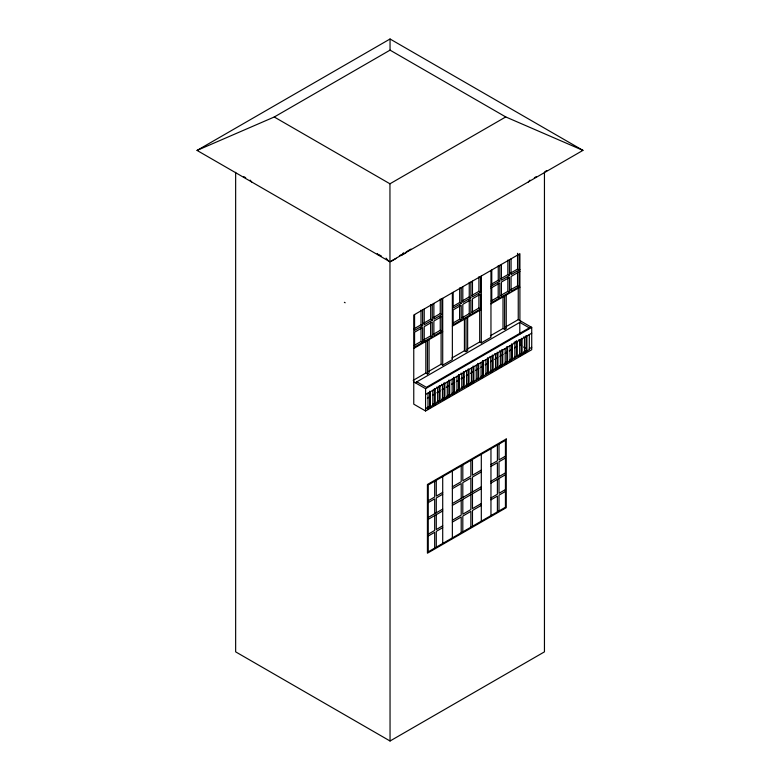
<?xml version="1.0" encoding="UTF-8"?>
<svg xmlns="http://www.w3.org/2000/svg" width="780" height="780" viewBox="0 0 780 780"><rect width="100%" height="100%" fill="white"/><g stroke="black" fill="none" stroke-linecap="round" stroke-linejoin="round"><path stroke-width="1.17" d="M427.986 408.047L529.308 349.547L529.308 334.581M403.494 252.769L401.144 255.548L405.97 252.759M528.362 182.003L529.932 180.151M197.047 150.423L390.049 39L582.952 150.374L389.951 261.797L197.047 150.423L274.248 117L390.049 50.144L505.752 116.941L582.952 150.374M274.248 117L389.951 183.797L505.752 116.941M534.358 177.762L536.289 176.641M544.976 171.629L546.907 170.518M399.418 255.762L401.349 254.65M406.175 251.862L411.002 249.083M391.502 261.125L396.328 258.336M413.965 328.838L421.005 324.773L422.614 325.699L422.614 309.913M423.618 323.261L430.657 319.195L432.266 320.122L432.266 304.337M433.222 317.655L440.252 313.599L441.909 314.555L441.909 298.769M452.615 306.579L459.654 302.513L461.204 303.42L461.204 287.635M462.209 300.982L469.248 296.917L470.857 297.843L470.857 282.058M471.861 295.406L478.901 291.34L480.509 292.276L480.509 276.49M491.215 284.29L498.254 280.235L499.805 281.131L499.805 265.346M500.799 278.704L507.848 274.628L509.457 275.555L509.457 259.769M510.51 273.146L517.55 269.09L519.109 269.987L519.109 254.202M422.614 325.699L414.57 330.34L414.57 314.555M432.266 320.122L424.223 324.773L424.223 308.987M441.909 314.555L433.875 319.195L433.875 303.41M461.204 303.42L453.17 308.061L453.17 292.276M470.857 297.843L462.813 302.484L462.813 286.699M480.509 292.276L472.465 296.917L472.465 281.131M490.961 286.24L499.805 281.131M509.457 275.555L501.403 280.215L501.403 264.42M519.909 269.519L511.066 274.628L511.066 258.843M490.961 288.093L499.805 282.984L499.805 297.843L491.77 302.484L491.77 287.635M519.909 271.381L511.066 276.49L511.066 291.349L519.109 286.699L519.109 271.849M413.965 345.55L421.005 341.484L422.614 342.41L422.614 327.551L414.57 332.202L414.57 347.061L432.266 336.843L432.266 321.984L424.223 326.625L424.223 341.484M423.569 339.944L430.609 335.878L432.266 336.843M433.222 334.376L440.252 330.32L441.909 331.276L441.909 316.417L433.875 321.058L433.875 335.907L441.909 331.276M452.566 323.261L459.595 319.205L461.204 320.131L461.204 305.273L453.17 309.913L453.17 324.773L461.204 320.131M462.209 317.694L469.248 313.628L470.857 314.555L470.857 299.705L462.813 304.346L462.813 319.205L470.857 314.555M471.861 312.117L478.901 308.061L480.509 308.987L480.509 294.128L472.465 298.769L472.465 313.628L480.509 308.987M491.166 300.982L498.196 296.917L499.805 297.843M500.799 295.415L507.848 291.349L509.457 292.276L509.457 277.417L501.403 282.067L501.403 296.927L509.457 292.276M510.51 289.868L517.55 285.802L519.109 286.699M413.761 348.455L442.709 331.734M452.361 326.167L481.309 309.455M490.961 303.878L519.909 287.167M413.205 380.348L425.831 373.055L427.44 373.981L429.049 373.055L429.049 339.622M428.493 371.524L441.1 364.24L442.709 365.167L452.361 359.599L452.361 292.734M451.805 358.059L464.422 350.776L466.031 351.702L467.639 350.776L467.639 317.343M467.084 349.235L479.7 341.952L481.309 342.878L490.961 337.311L490.961 270.455M490.406 335.77L503.022 328.487L504.621 329.423L506.23 328.487L506.23 295.064M505.625 326.927L518.251 319.634L531.726 327.415L531.726 349.703L425.578 410.982L413.761 404.167L413.761 315.023L519.909 253.734L519.909 320.599M415.252 382.746L521.401 321.457M530.917 326.947L426.377 387.309L416.861 381.81M413.761 381.878L425.578 388.703L531.726 327.415M516.448 341.084L514.03 342.478L514.839 342.937L514.839 357.903L514.03 357.435L516.448 356.041L517.247 356.509L517.247 341.543L516.448 341.084L516.448 356.041M425.578 394.475L531.726 333.187M427.372 398.209L430.521 396.386M432.617 395.177L434.723 393.968M436.819 392.75L439.969 390.936M442.075 389.717L444.171 388.508M446.277 387.29L449.426 385.476M451.523 384.267L454.672 382.444M456.778 381.235L458.874 380.016M460.98 378.807L464.129 376.984M466.226 375.775L468.331 374.556M470.428 373.347L473.587 371.524M475.683 370.315L478.832 368.491M480.938 367.282L483.034 366.073M485.14 364.855L488.29 363.041M490.386 361.822L492.492 360.613M494.588 359.395L497.738 357.581M499.843 356.372L502.993 354.549M505.089 353.34L507.195 352.121M509.291 350.912L512.441 349.089M514.547 347.88L516.643 346.661M427.986 407.111L429.595 406.185L430.394 406.653L430.394 391.687L429.595 391.228L429.595 406.185M432.812 404.332L434.421 403.397L434.421 388.44M439.247 400.618L440.047 401.076L440.047 386.119L439.247 385.651L439.247 400.608L436.829 402.002L437.639 402.47L437.639 387.514L436.829 387.046M444.073 397.829L444.873 398.297L444.873 383.331L444.073 382.863L444.073 397.829L441.656 399.223L442.465 399.682L442.465 384.725L441.656 384.257M448.89 395.041L449.699 395.509L449.699 380.543L448.89 380.084L448.89 395.041L446.482 396.435L447.281 396.903L447.281 381.937M452.127 393.178L453.736 392.243L453.736 377.286L454.535 377.754L454.535 392.71L453.736 392.252M456.953 390.39L458.562 389.464L458.562 374.498M463.388 372.869L463.388 386.675L460.97 388.069L461.779 388.537L461.779 373.571L460.97 373.103M468.215 383.887L469.014 384.355L469.014 369.398L468.215 368.93L468.215 383.887L465.796 385.281L466.606 385.749L466.606 370.783L465.796 370.325M473.031 367.292L473.031 381.108L470.623 382.502L471.422 382.96L471.422 368.004M476.248 379.246L477.857 378.319L477.857 363.353M481.075 376.467L482.683 375.531L482.683 360.575L483.493 361.033L483.493 375.999L482.683 375.531M485.901 373.678L487.49 372.752L487.49 358.946M493.126 355.475L493.126 370.432L492.316 369.973L489.908 371.368L490.708 371.826L490.708 356.869L489.908 356.401M497.143 352.228L497.952 352.687L497.952 367.653L497.143 367.185L494.735 368.579L495.534 369.047L495.534 354.081L494.735 353.613M502.768 349.898L502.768 364.865L501.969 364.397L499.561 365.791L500.36 366.259L500.36 351.293L499.561 350.834M505.186 362.544L506.795 361.618L507.595 362.076L507.595 347.119L506.795 346.651L506.795 361.618M510.013 359.755L511.621 358.829L512.421 359.297L512.421 344.331M521.274 338.296L522.073 338.764L522.073 353.72L521.274 353.262L518.856 354.647L519.665 355.115L519.665 340.148L518.856 339.69M526.9 335.975L526.9 350.932L526.091 350.473L523.682 351.868L524.482 352.326L524.482 337.369L523.682 336.901M425.578 408.623L427.986 407.228L427.986 393.081M529.308 348.728L531.726 347.334M429.526 407.95L431.632 406.731M433.729 405.522L435.835 404.313M443.186 400.062L446.335 398.248M448.432 397.03L450.538 395.821M452.634 394.602L455.783 392.788M467.337 386.119L473.645 382.483M480.997 378.232L483.093 377.023M490.444 372.772L492.55 371.563M495.7 369.74L497.796 368.531M499.902 367.322L501.998 366.103M505.157 364.289L507.253 363.07M509.35 361.861L511.456 360.643M518.807 356.401L521.957 354.588M524.062 353.369L526.159 352.16M428.24 500.741L434.674 497.026L434.674 481.24M442.709 492.385L436.283 496.099L436.283 480.305M452.361 486.808L461.204 481.699L461.204 465.913M481.309 470.096L472.465 475.205L472.465 459.42M490.961 464.519L497.396 460.814L497.396 445.019M505.44 456.163L499.005 459.878L499.005 444.093M428.24 502.593L434.674 498.878L434.674 513.737M442.709 494.237L436.283 497.952L436.283 512.811M452.361 488.67L461.204 483.561L461.204 498.42M481.309 471.949L472.465 477.058L472.465 491.917M490.961 466.381L497.396 462.667L497.396 477.526M505.44 458.026L499.005 461.74L499.005 476.599M428.24 517.452L442.709 509.096M452.361 503.519L481.309 486.808M490.961 481.24L505.44 472.885M428.24 519.314L442.709 510.949M452.361 505.382L481.309 488.67M490.961 483.093L505.44 474.737M428.24 534.163L434.674 530.449L434.674 515.6M442.709 525.808L436.283 529.523L436.283 514.663M452.361 520.24L461.204 515.132L461.204 500.273M481.309 503.519L472.465 508.628L472.465 493.769M490.961 497.952L497.396 494.237L497.396 479.378M505.44 489.596L499.005 493.311L499.005 478.452M428.24 536.026L434.674 532.311L434.674 548.096M442.709 527.67L436.283 531.385L436.283 547.17M452.361 522.093L461.204 516.984L461.204 532.769M481.309 505.382L472.465 510.491L472.465 526.276M490.961 499.814L497.396 496.099L497.396 511.885M505.44 491.449L499.005 495.163L499.005 510.949M235.648 172.331L235.648 651.856L390.049 741L544.45 651.856L544.45 172.331M529.308 327.883L519.802 322.384L519.802 334.21M243.769 176.621L245.7 177.733M378.593 254.456L381.488 256.132M521.703 345.94L519.802 344.848L519.802 340.119M523.604 347.041L526.461 348.689M487.49 357.796L488.299 358.264L488.299 373.22L487.49 372.752M473.031 366.142L473.84 366.61L473.84 381.566L473.031 381.108M477.857 378.319L478.666 378.787L478.666 363.821M344.37 302.308L345.169 302.776M463.388 371.719L464.188 372.177L464.188 387.143L463.388 386.675M458.562 389.464L459.361 389.922L459.361 374.965M434.421 403.397L435.22 403.865L435.22 388.898M386.09 258.151L388.44 260.93M377.227 253.5L378.787 255.352M250.127 180.121L251.696 181.974M427.986 407.228L427.986 409.588M526.091 335.507L526.091 350.473M521.274 339.446L521.274 353.262M518.251 287.401L518.251 319.634M517.55 253.305L517.55 269.09M517.55 272.084L517.55 285.802M511.621 343.863L511.621 358.829M510.013 345.725L510.013 360.682M507.848 260.062L507.848 274.628M507.848 277.631L507.848 291.349M505.186 348.514L505.186 363.47M504.621 295.99L504.621 329.423M503.022 296.254L503.022 328.487M501.969 349.44L501.969 364.397M498.254 265.658L498.254 280.235M498.196 283.198L498.196 296.917M497.143 353.379L497.143 367.185M492.316 355.007L492.316 369.973M491.77 269.987L491.77 285.773M490.961 448.734L490.961 515.6M485.901 359.648L485.901 374.605M481.309 276.023L481.309 342.878M481.309 454.311L481.309 521.167M481.075 362.427L481.075 377.393M479.7 309.719L479.7 341.952M478.901 276.773L478.901 291.34M478.901 294.343L478.901 308.061M476.248 365.215L476.248 380.172M470.857 460.346L470.857 476.131L462.813 480.773L462.813 464.987M470.857 492.843L470.857 477.984L462.813 482.635L462.813 497.484M470.857 494.705L470.857 509.564L462.813 514.205L462.813 499.346M470.857 527.202L470.857 511.417L462.813 516.058L462.813 531.843M469.248 282.34L469.248 296.917M469.248 299.92L469.248 313.628M466.031 318.269L466.031 351.702M464.422 318.542L464.422 350.776M459.654 287.947L459.654 302.513M459.595 305.487L459.595 319.205M456.953 376.36L456.953 391.316M452.361 471.023L452.361 537.878M452.127 379.148L452.127 394.105M442.709 298.311L442.709 365.167M442.709 476.599L442.709 543.455M441.1 332.007L441.1 364.24M440.252 299.032L440.252 313.599M440.252 316.602L440.252 330.32M432.812 390.293L432.812 405.259M430.657 304.629L430.657 319.195M430.609 322.169L430.609 335.878M427.44 340.558L427.44 373.981M425.831 340.821L425.831 373.055M425.578 388.703L425.578 410.982M421.005 310.196L421.005 324.773M421.005 327.766L421.005 341.484M390.049 39L390.049 50.144M389.951 183.797L390.049 741M506.24 438.984L427.43 484.487L427.43 553.205L506.24 507.702L506.24 438.984M505.44 440.378L428.24 484.955L428.24 551.811L505.44 507.234L505.44 440.378"/></g></svg>
